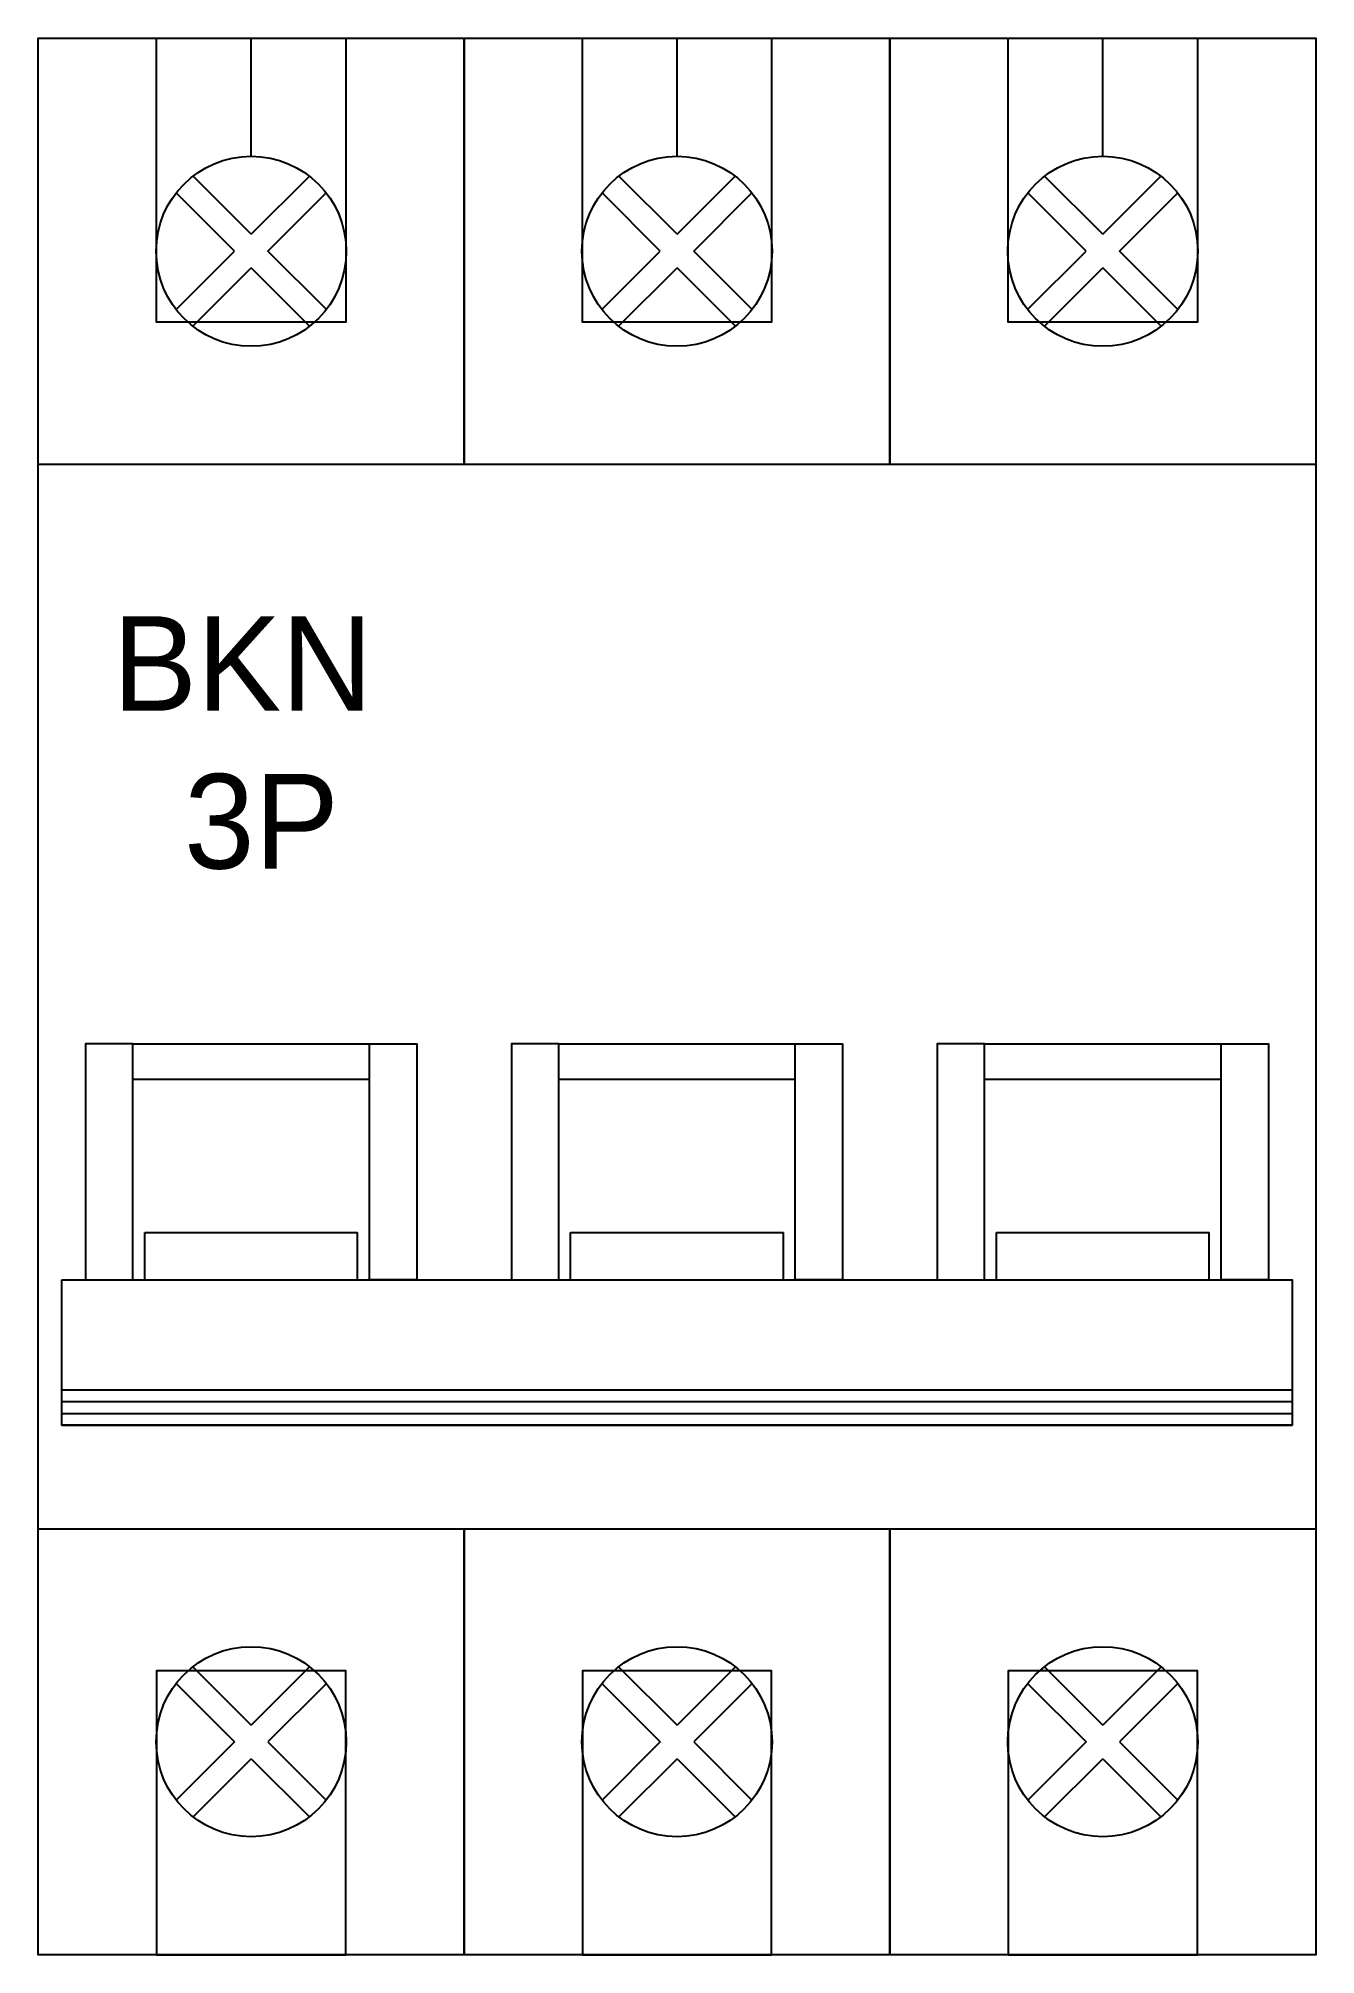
# Model space of a CAD drawing. Header units: inches. Extents: x 0 to 54, y 0 to 81.
import ezdxf

# ---------------------------------------------------------------- set-up
doc = ezdxf.new("R2010")
doc.units = ezdxf.units.IN

# ---------------------------------------------------------------- blocks, each defined once
blk = doc.blocks.new('BKN 3P')
at = {"color": 7}
for p, q in [((9, -4.983), (9, 0)), ((27, -4.983), (27, 0)), ((45, -4.983), (45, 0)), ((9, -8.284), (6.54, -5.824)), ((9, -8.284), (11.46, -5.824)), ((27, -8.284), (24.54, -5.824)), ((27, -8.284), (29.46, -5.824)), ((45, -8.284), (42.54, -5.824)), ((45, -8.284), (47.46, -5.824)), ((8.293, -8.992), (5.832, -6.53)), ((9.707, -8.992), (12.168, -6.53)), ((26.293, -8.992), (23.832, -6.53)), ((27.707, -8.992), (30.168, -6.53)), ((44.293, -8.992), (41.832, -6.53)), ((45.707, -8.992), (48.168, -6.53)), ((5.824, -11.46), (8.293, -8.992)), ((6.53, -12.168), (9, -9.699)), ((11.47, -12.168), (9, -9.699)), ((12.176, -11.46), (9.707, -8.992)), ((23.824, -11.46), (26.293, -8.992)), ((24.53, -12.168), (27, -9.699)), ((29.47, -12.168), (27, -9.699)), ((30.176, -11.46), (27.707, -8.992)), ((41.824, -11.46), (44.293, -8.992)), ((42.53, -12.168), (45, -9.699)), ((47.47, -12.168), (45, -9.699)), ((48.176, -11.46), (45.707, -8.992)), ((0, -18), (18, -18)), ((18, -18), (36, -18)), ((36, -18), (54, -18)), ((4, -42.5), (14, -42.5)), ((22, -42.5), (32, -42.5)), ((40, -42.5), (50, -42.5)), ((4, -44), (14, -44)), ((22, -44), (32, -44)), ((40, -44), (50, -44)), ((4.5, -52.476), (4.5, -50.476)), ((4.5, -50.476), (13.5, -50.476)), ((13.5, -52.476), (13.5, -50.476)), ((22.5, -52.476), (22.5, -50.476)), ((22.5, -50.476), (31.5, -50.476)), ((31.5, -52.476), (31.5, -50.476)), ((40.5, -52.476), (40.5, -50.476)), ((40.5, -50.476), (49.5, -50.476)), ((49.5, -52.476), (49.5, -50.476)), ((1, -57.119), (53, -57.119)), ((1, -57.619), (53, -57.619)), ((1, -58.119), (53, -58.119)), ((1, -58.619), (53, -58.619)), ((0, -63), (18, -63)), ((18, -63), (36, -63)), ((36, -63), (54, -63)), ((6.53, -68.832), (9, -71.301)), ((11.47, -68.832), (9, -71.301)), ((24.53, -68.832), (27, -71.301)), ((29.47, -68.832), (27, -71.301)), ((42.53, -68.832), (45, -71.301)), ((47.47, -68.832), (45, -71.301)), ((5.824, -69.54), (8.293, -72.008)), ((12.176, -69.54), (9.707, -72.008)), ((23.824, -69.54), (26.293, -72.008)), ((30.176, -69.54), (27.707, -72.008)), ((41.824, -69.54), (44.293, -72.008)), ((48.176, -69.54), (45.707, -72.008)), ((8.293, -72.008), (5.832, -74.47)), ((9.707, -72.008), (12.168, -74.47)), ((26.293, -72.008), (23.832, -74.47)), ((27.707, -72.008), (30.168, -74.47)), ((44.293, -72.008), (41.832, -74.47)), ((45.707, -72.008), (48.168, -74.47)), ((9, -72.716), (6.54, -75.176)), ((9, -72.716), (11.46, -75.176)), ((27, -72.716), (24.54, -75.176)), ((27, -72.716), (29.46, -75.176)), ((45, -72.716), (42.54, -75.176)), ((45, -72.716), (47.46, -75.176))]:
    blk.add_line(p, q, dxfattribs=at)
for points in [[(18, -63), (18, -81), (0, -81), (0, 0), (18, 0), (18, -18)], [(18, -18), (18, 0), (36, 0), (36, -18)], [(36, -18), (36, 0), (54, 0), (54, -81), (36, -81), (36, -63)], [(36, -63), (36, -81), (18, -81), (18, -63)]]:
    blk.add_lwpolyline(points, dxfattribs=at)
at = {"color": 1}
for points in [[(5, 0), (13, 0), (13, -12), (5, -12)], [(23, 0), (31, 0), (31, -12), (23, -12)], [(41, 0), (49, 0), (49, -12), (41, -12)], [(5, -81), (13, -81), (13, -69), (5, -69)], [(23, -81), (31, -81), (31, -69), (23, -69)], [(41, -81), (49, -81), (49, -69), (41, -69)]]:
    blk.add_lwpolyline(points, close=True, dxfattribs=at)
at = {"color": 7}
for points in [[(4, -42.5), (2, -42.5), (2, -52.476), (4, -52.476)], [(14, -42.5), (16, -42.5), (16, -52.476), (14, -52.476)], [(22, -42.5), (20, -42.5), (20, -52.476), (22, -52.476)], [(32, -42.5), (34, -42.5), (34, -52.476), (32, -52.476)], [(40, -42.5), (38, -42.5), (38, -52.476), (40, -52.476)], [(50, -42.5), (52, -42.5), (52, -52.476), (50, -52.476)], [(1, -52.476), (53, -52.476), (53, -58.619), (1, -58.619)]]:
    blk.add_lwpolyline(points, close=True, dxfattribs=at)
for centre in [(9, -9), (27, -9), (45, -9), (9, -72), (27, -72), (45, -72)]:
    blk.add_circle(centre, 4.017, dxfattribs=at)
at = {"insert": (8.636, -29.787), "char_height": 4, "attachment_point": 5}
blk.add_mtext_dynamic_manual_height_columns('{\\C1;BKN\\P\\pi1.598;3P}', width=17.2714, gutter_width=1, heights=[0], dxfattribs=at)

msp = doc.modelspace()

# ---------------------------------------------------------------- block references
msp.add_blockref('BKN 3P', (0, 81))

doc.saveas('drawing.dxf')
